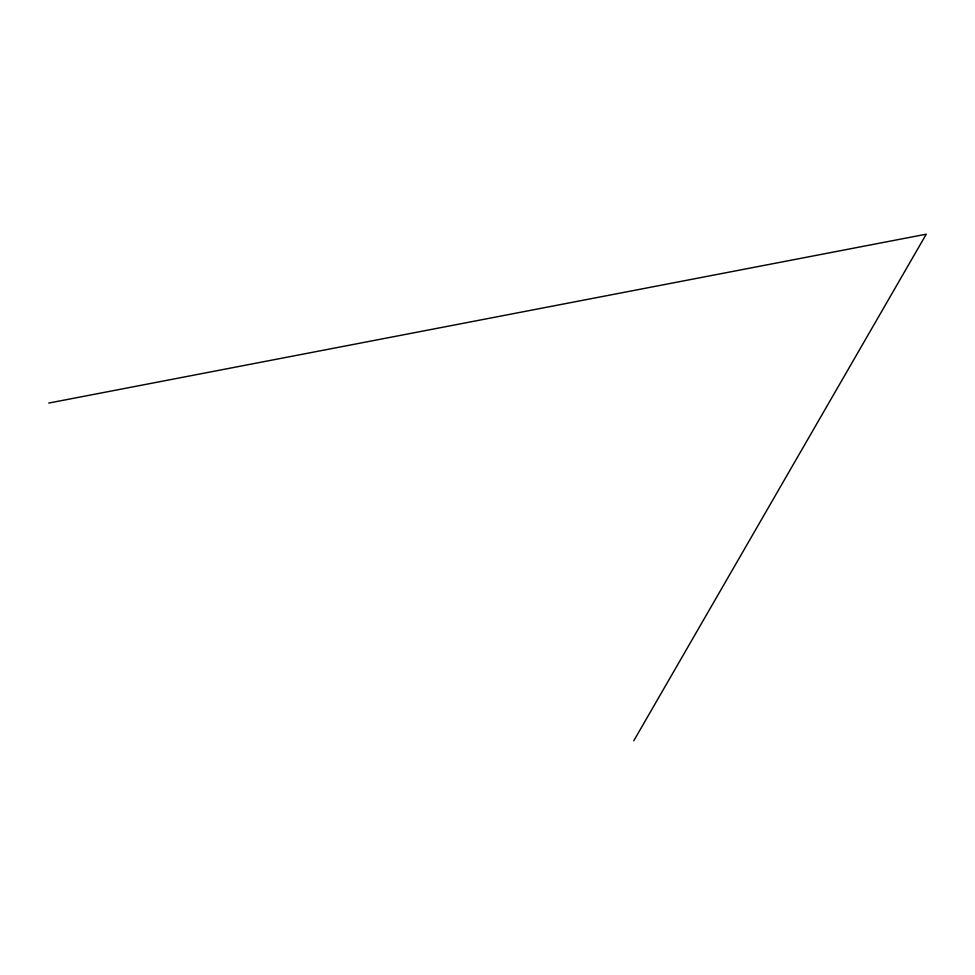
<?xml version="1.0" encoding="UTF-8"?>
<svg xmlns="http://www.w3.org/2000/svg" width="975" height="975" viewBox="0 0 975 975"><rect width="100%" height="100%" fill="white"/><g stroke="black" fill="none" stroke-linecap="round" stroke-linejoin="round"><path stroke-width="1.46" d="M633.75 740.805L926.25 234.195L48.75 403.065"/></g></svg>
